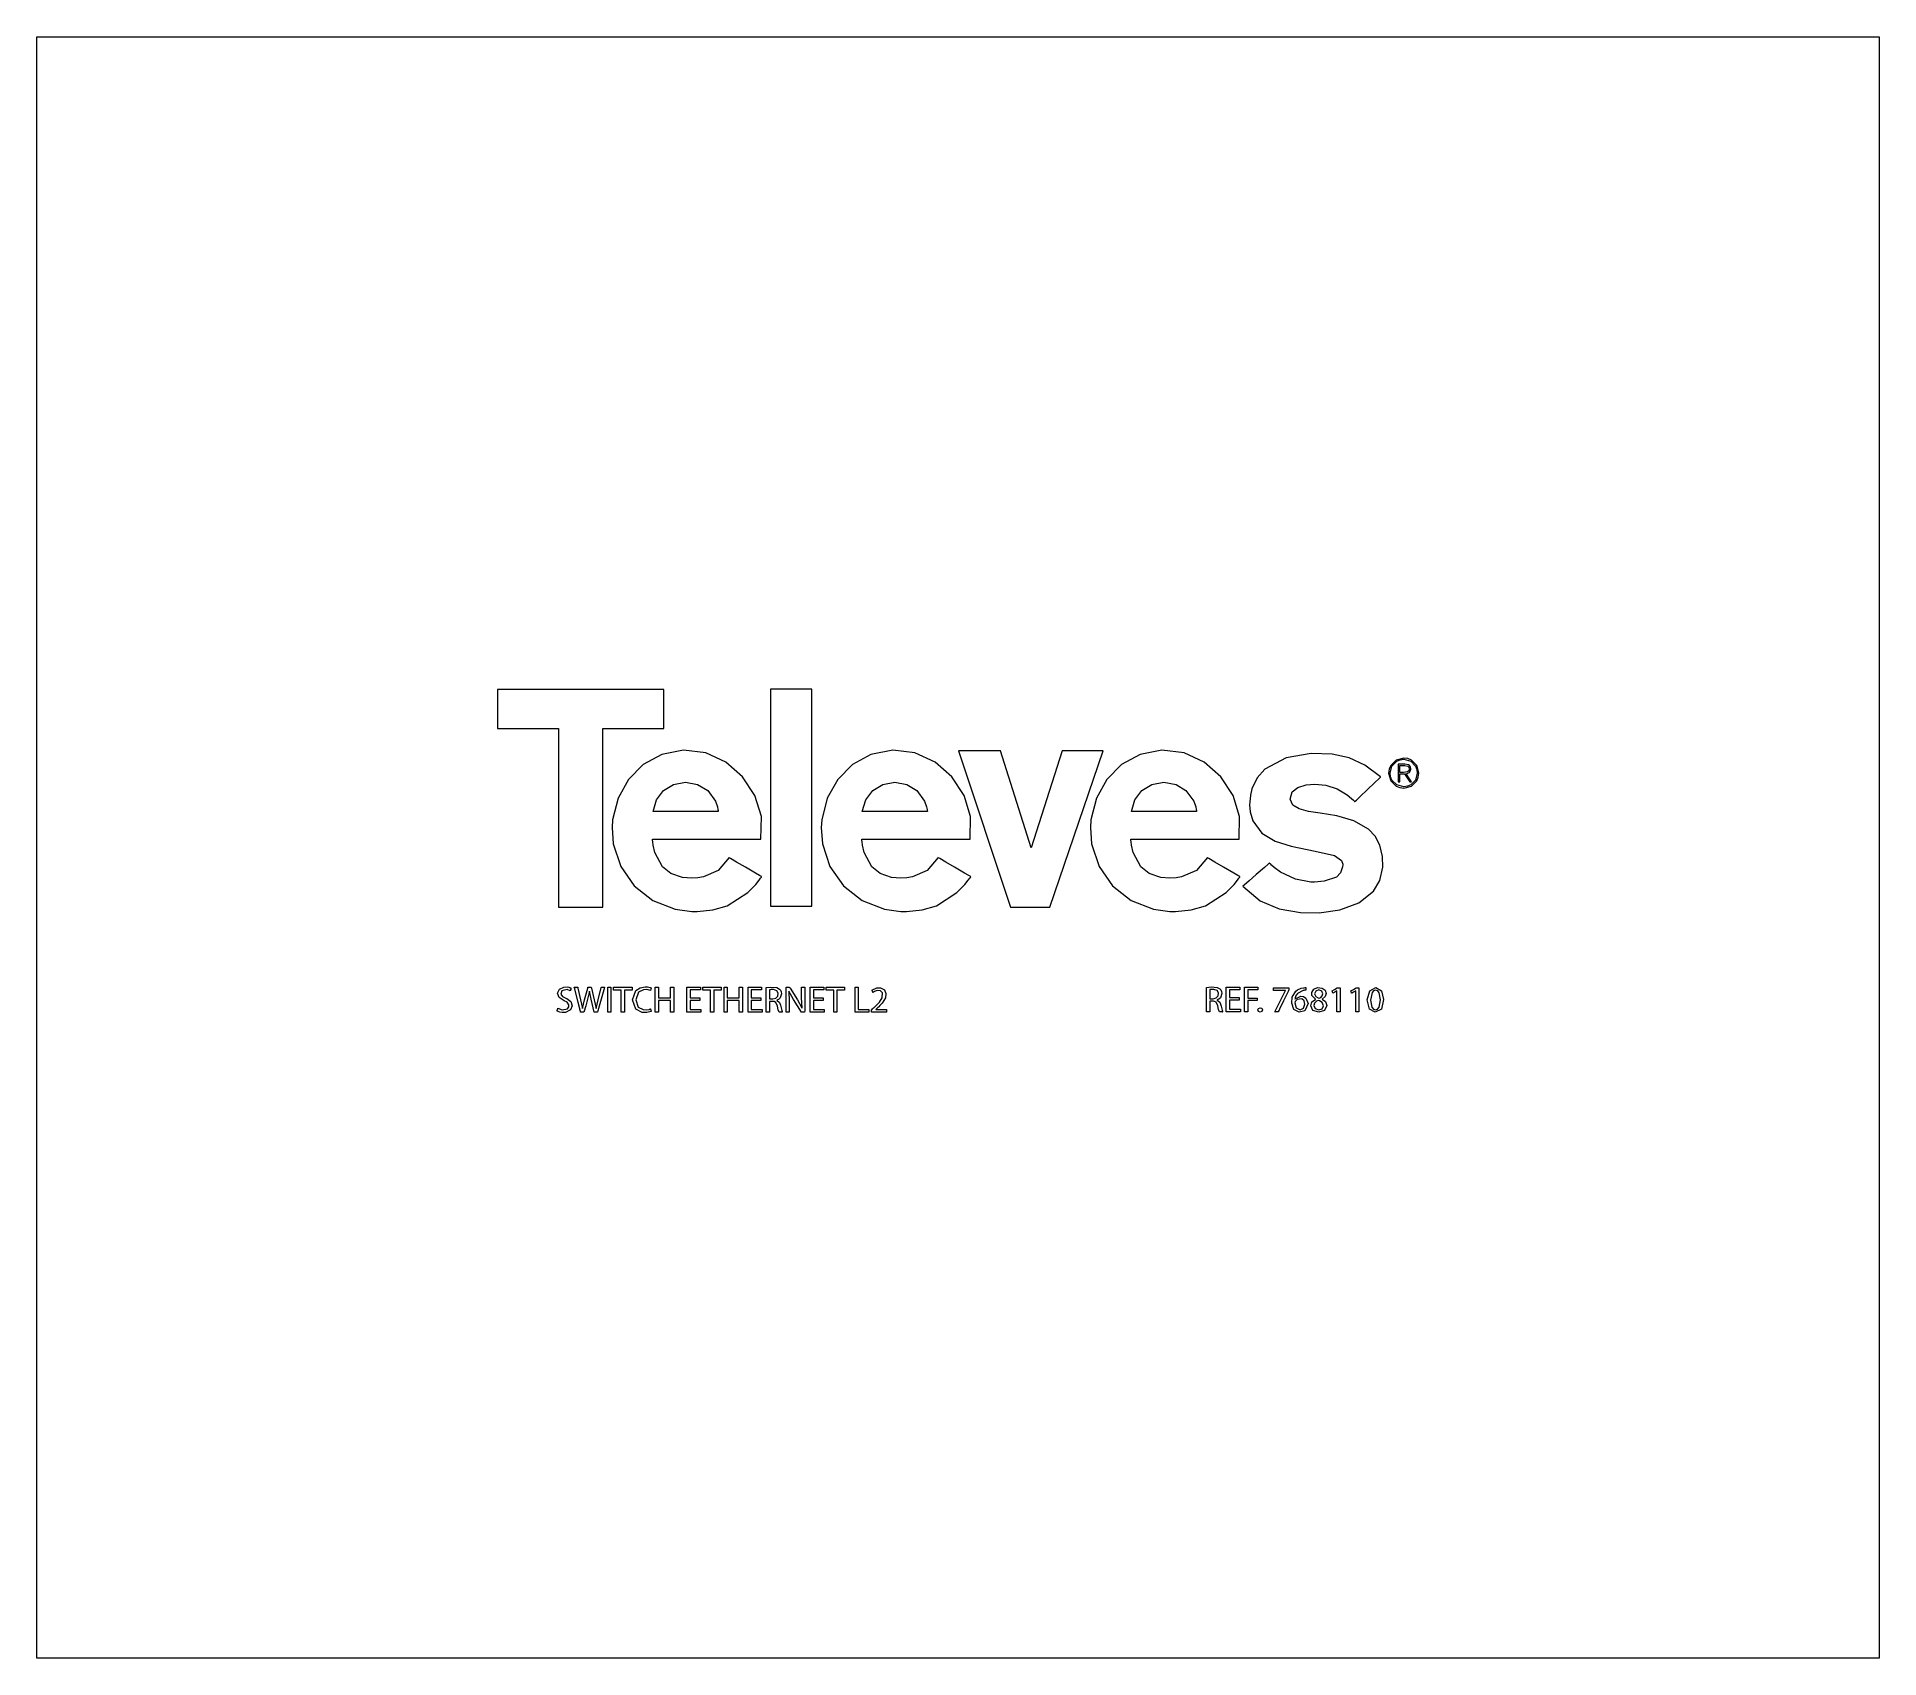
# Model space of a CAD drawing. Header units: millimetres. Extents: x -50 to 50, y -44 to 44.
import ezdxf

# ---------------------------------------------------------------- set-up
doc = ezdxf.new("R2010")
doc.units = ezdxf.units.MM
doc.layers.add('Top$1', color=7, linetype='Continuous', true_color=0xffffff)

msp = doc.modelspace()

# ---------------------------------------------------------------- linework, layer by layer
at = {"layer": 'Top$1', "color": 7, "linetype": 'Continuous', "lineweight": 13}
for p, q in [((-50, -44), (-50, 44)), ((-50, 44), (50, 44)), ((50, 44), (50, -44)), ((-24.989, 8.58), (-24.989, 6.468)), ((-15.971, 8.58), (-24.989, 8.58)), ((-15.971, 6.468), (-15.971, 8.58)), ((-7.93, 8.599), (-10.184, 8.599)), ((-10.184, 8.599), (-10.184, -3.179)), ((-7.93, -3.179), (-7.93, 8.599)), ((-24.989, 6.468), (-21.678, 6.468)), ((-21.678, 6.468), (-21.678, -3.24)), ((-19.282, 6.468), (-15.971, 6.468)), ((-19.282, -3.24), (-19.282, 6.468)), ((2.305, 5.249), (0.03, 5.249)), ((0.03, 5.249), (2.853, -3.24)), ((3.971, -0.011), (2.305, 5.249)), ((5.655, 5.249), (3.971, -0.011)), ((4.986, -3.24), (7.888, 5.249)), ((7.888, 5.249), (5.655, 5.249)), ((-21.678, -3.24), (-19.282, -3.24)), ((-10.184, -3.179), (-7.93, -3.179)), ((2.853, -3.24), (4.986, -3.24)), ((50, -44), (-50, -44))]:
    msp.add_line(p, q, dxfattribs=at)
for points in [[(-14.904, 5.292), (-16.081, 5.055), (-17.087, 4.501), (-17.889, 3.688), (-18.453, 2.669), (-18.747, 1.5), (-18.779, 1.086), (-18.719, 0.191), (-18.309, -1.04), (-17.569, -2.082), (-16.561, -2.874), (-15.348, -3.354), (-14.455, -3.472), (-14.151, -3.474), (-13.299, -3.389), (-12.533, -3.163), (-11.414, -2.45), (-10.979, -2), (-10.797, -1.775), (-10.719, -1.67), (-10.685, -1.623), (-10.67, -1.602), (-10.664, -1.593), (-10.661, -1.589), (-10.66, -1.587), (-10.659, -1.587), (-10.659, -1.586), (-10.659, -1.586), (-10.659, -1.586), (-10.659, -1.586), (-10.659, -1.586), (-10.659, -1.586), (-10.659, -1.586), (-10.66, -1.585), (-10.662, -1.584), (-10.671, -1.579), (-10.697, -1.563), (-10.775, -1.517), (-10.997, -1.388), (-11.543, -1.067), (-12.018, -0.789), (-12.352, -0.593), (-12.423, -0.552), (-12.428, -0.549), (-12.428, -0.549), (-12.428, -0.549), (-12.428, -0.549), (-12.428, -0.549), (-12.428, -0.549), (-13.026, -1.248), (-13.822, -1.601), (-14.129, -1.649), (-14.455, -1.664), (-14.961, -1.621), (-15.581, -1.408), (-16.042, -1.042), (-16.459, -0.275), (-16.547, 0.125), (-16.568, 0.309), (-16.574, 0.392), (-16.576, 0.428), (-16.577, 0.445), (-16.578, 0.452), (-16.578, 0.455), (-16.578, 0.456), (-16.578, 0.457), (-16.578, 0.457), (-16.578, 0.457), (-16.578, 0.457), (-16.578, 0.457), (-16.578, 0.457), (-16.577, 0.457), (-16.577, 0.457), (-16.574, 0.457), (-16.565, 0.457), (-16.537, 0.457), (-16.45, 0.457), (-16.189, 0.457), (-15.453, 0.457), (-14.592, 0.457), (-13.638, 0.457), (-12.558, 0.457), (-11.617, 0.457), (-10.95, 0.457), (-10.715, 0.457), (-10.699, 0.457), (-10.698, 0.457), (-10.698, 0.457), (-10.698, 0.457), (-10.698, 0.457), (-10.675, 1.676), (-11.028, 2.829), (-11.691, 3.841), (-12.601, 4.638), (-13.693, 5.146), (-14.904, 5.292)], [(-3.546, 5.292), (-4.724, 5.055), (-5.729, 4.501), (-6.531, 3.688), (-7.094, 2.669), (-7.388, 1.5), (-7.42, 1.086), (-7.36, 0.191), (-6.95, -1.04), (-6.21, -2.082), (-5.203, -2.874), (-3.99, -3.354), (-3.097, -3.472), (-2.793, -3.474), (-1.941, -3.389), (-1.175, -3.163), (-0.056, -2.45), (0.379, -2), (0.56, -1.775), (0.638, -1.67), (0.672, -1.623), (0.687, -1.602), (0.694, -1.593), (0.696, -1.589), (0.698, -1.587), (0.698, -1.587), (0.699, -1.586), (0.699, -1.586), (0.699, -1.586), (0.699, -1.586), (0.699, -1.586), (0.699, -1.586), (0.698, -1.586), (0.697, -1.585), (0.695, -1.584), (0.686, -1.579), (0.66, -1.563), (0.582, -1.517), (0.361, -1.388), (-0.185, -1.067), (-0.659, -0.789), (-0.993, -0.593), (-1.064, -0.552), (-1.069, -0.549), (-1.069, -0.549), (-1.069, -0.549), (-1.069, -0.549), (-1.069, -0.549), (-1.069, -0.549), (-1.668, -1.248), (-2.464, -1.601), (-2.771, -1.649), (-3.097, -1.664), (-3.604, -1.621), (-4.223, -1.408), (-4.684, -1.042), (-5.1, -0.275), (-5.188, 0.125), (-5.209, 0.309), (-5.215, 0.392), (-5.217, 0.428), (-5.218, 0.445), (-5.219, 0.452), (-5.219, 0.455), (-5.219, 0.456), (-5.219, 0.457), (-5.219, 0.457), (-5.219, 0.457), (-5.219, 0.457), (-5.219, 0.457), (-5.219, 0.457), (-5.218, 0.457), (-5.217, 0.457), (-5.215, 0.457), (-5.206, 0.457), (-5.177, 0.457), (-5.091, 0.457), (-4.83, 0.457), (-4.094, 0.457), (-3.234, 0.457), (-2.279, 0.457), (-1.2, 0.457), (-0.258, 0.457), (0.408, 0.457), (0.644, 0.457), (0.659, 0.457), (0.66, 0.457), (0.66, 0.457), (0.66, 0.457), (0.66, 0.457), (0.683, 1.676), (0.33, 2.829), (-0.333, 3.841), (-1.243, 4.638), (-2.335, 5.146), (-3.546, 5.292)], [(11.059, 5.292), (9.882, 5.055), (8.876, 4.501), (8.074, 3.688), (7.51, 2.669), (7.217, 1.5), (7.185, 1.086), (7.245, 0.191), (7.655, -1.04), (8.395, -2.082), (9.402, -2.874), (10.615, -3.354), (11.507, -3.472), (11.812, -3.474), (12.663, -3.389), (13.43, -3.163), (14.549, -2.45), (14.984, -2), (15.165, -1.775), (15.244, -1.67), (15.278, -1.623), (15.293, -1.602), (15.299, -1.593), (15.302, -1.589), (15.303, -1.587), (15.304, -1.587), (15.304, -1.586), (15.304, -1.586), (15.304, -1.586), (15.304, -1.586), (15.304, -1.586), (15.304, -1.586), (15.304, -1.586), (15.303, -1.585), (15.3, -1.584), (15.292, -1.579), (15.266, -1.563), (15.187, -1.517), (14.966, -1.388), (14.419, -1.067), (13.945, -0.789), (13.611, -0.593), (13.54, -0.552), (13.535, -0.549), (13.535, -0.549), (13.535, -0.549), (13.535, -0.549), (13.535, -0.549), (13.535, -0.549), (12.937, -1.248), (12.14, -1.601), (11.834, -1.649), (11.507, -1.664), (11.001, -1.621), (10.381, -1.408), (9.92, -1.042), (9.504, -0.275), (9.416, 0.125), (9.395, 0.309), (9.389, 0.392), (9.387, 0.428), (9.386, 0.445), (9.386, 0.452), (9.386, 0.455), (9.386, 0.456), (9.386, 0.457), (9.386, 0.457), (9.386, 0.457), (9.386, 0.457), (9.386, 0.457), (9.386, 0.457), (9.386, 0.457), (9.387, 0.457), (9.39, 0.457), (9.399, 0.457), (9.427, 0.457), (9.514, 0.457), (9.774, 0.457), (10.51, 0.457), (11.371, 0.457), (12.325, 0.457), (13.405, 0.457), (14.346, 0.457), (15.012, 0.457), (15.248, 0.457), (15.264, 0.457), (15.265, 0.457), (15.265, 0.457), (15.265, 0.457), (15.265, 0.457), (15.288, 1.676), (14.935, 2.829), (14.272, 3.841), (13.362, 4.638), (12.27, 5.146), (11.059, 5.292)], [(18.023, 2.629), (18.13, 3.013), (18.45, 3.264), (18.891, 3.4), (19.363, 3.441), (19.957, 3.386), (20.585, 3.19), (21.131, 2.864), (21.361, 2.667), (21.46, 2.569), (21.503, 2.524), (21.521, 2.504), (21.529, 2.494), (21.533, 2.49), (21.535, 2.489), (21.535, 2.488), (21.536, 2.487), (21.536, 2.487), (21.536, 2.487), (21.536, 2.487), (21.536, 2.487), (21.536, 2.487), (21.536, 2.488), (21.537, 2.488), (21.539, 2.49), (21.546, 2.497), (21.566, 2.516), (21.628, 2.576), (21.804, 2.744), (22.236, 3.157), (22.612, 3.516), (22.876, 3.77), (22.933, 3.823), (22.936, 3.827), (22.937, 3.827), (22.937, 3.827), (22.937, 3.827), (22.937, 3.827), (22.937, 3.827), (22.077, 4.465), (21.233, 4.864), (20.312, 5.063), (19.174, 5.1), (17.806, 4.865), (16.657, 4.247), (16.234, 3.774), (15.95, 3.181), (15.868, 2.837), (15.832, 2.46), (15.83, 2.324), (15.858, 1.942), (16, 1.447), (16.496, 0.784), (17.221, 0.344), (18.076, 0.065), (19.387, -0.191), (20.435, -0.442), (20.823, -0.712), (20.886, -0.901), (20.887, -0.944), (20.879, -1.052), (20.763, -1.378), (20.536, -1.603), (19.872, -1.827), (19.342, -1.879), (19.143, -1.876), (18.314, -1.712), (17.512, -1.33), (17.166, -1.08), (17.019, -0.952), (16.955, -0.893), (16.928, -0.866), (16.916, -0.854), (16.91, -0.849), (16.908, -0.846), (16.907, -0.845), (16.906, -0.845), (16.906, -0.845), (16.906, -0.845), (16.906, -0.845), (16.906, -0.845), (16.906, -0.845), (16.906, -0.845), (16.905, -0.845), (16.903, -0.847), (16.896, -0.853), (16.875, -0.872), (16.811, -0.928), (16.63, -1.085), (16.185, -1.474), (15.799, -1.811), (15.526, -2.049), (15.469, -2.099), (15.465, -2.103), (15.464, -2.103), (15.464, -2.103), (15.464, -2.103), (15.464, -2.103), (15.464, -2.103), (16.41, -2.89), (17.436, -3.336), (18.589, -3.522), (19.597, -3.538), (20.725, -3.387), (21.749, -3.01), (22.548, -2.374), (22.896, -1.79), (23.054, -1.066), (23.037, -0.482), (22.894, 0.134), (22.636, 0.622), (22.284, 1.001), (21.487, 1.455), (20.571, 1.71), (19.652, 1.86), (19.029, 1.961), (18.518, 2.096), (18.166, 2.305), (18.023, 2.629)], [(24.901, 4.453), (24.608, 4.747), (24.412, 4.829), (24.194, 4.857), (23.78, 4.747), (23.78, 4.747), (23.78, 4.747), (23.486, 4.453), (23.404, 4.258), (23.375, 4.04), (23.486, 3.626), (23.486, 3.626), (23.486, 3.626), (23.78, 3.332), (23.976, 3.251), (24.194, 3.222), (24.608, 3.332), (24.608, 3.332), (24.608, 3.332), (24.901, 3.626), (24.983, 3.822), (25.011, 4.04), (24.901, 4.453)], [(24.832, 3.663), (24.571, 3.396), (24.396, 3.32), (24.196, 3.293), (23.819, 3.394), (23.819, 3.394), (23.819, 3.394), (23.557, 3.662), (23.484, 3.841), (23.459, 4.04), (23.555, 4.421), (23.555, 4.421), (23.555, 4.421), (23.817, 4.687), (23.995, 4.76), (24.196, 4.786), (24.573, 4.686), (24.573, 4.686), (24.573, 4.686), (24.833, 4.421), (24.904, 4.242), (24.929, 4.041), (24.832, 3.663)], [(24.502, 4.077), (24.569, 4.201), (24.574, 4.256), (24.556, 4.372), (24.499, 4.454), (24.456, 4.484), (24.259, 4.523), (24.078, 4.523), (23.953, 4.523), (23.901, 4.523), (23.897, 4.523), (23.897, 4.04), (23.897, 3.707), (23.897, 3.567), (23.897, 3.556), (23.938, 3.556), (23.966, 3.556), (23.978, 3.556), (23.979, 3.556), (23.979, 3.779), (23.979, 3.933), (23.979, 3.998), (23.979, 4.003), (24.105, 4.003), (24.231, 4.003), (24.231, 4.003), (24.231, 4.003), (24.377, 3.779), (24.523, 3.556), (24.523, 3.556), (24.523, 3.556), (24.569, 3.556), (24.611, 3.556), (24.614, 3.556), (24.615, 3.556), (24.615, 3.556), (24.47, 3.778), (24.338, 3.981), (24.326, 3.999), (24.326, 4), (24.502, 4.077)], [(24.185, 4.075), (24.011, 4.075), (23.979, 4.075), (23.979, 4.075), (23.979, 4.075), (23.979, 4.08), (23.979, 4.286), (23.979, 4.44), (23.979, 4.451), (23.979, 4.451), (24.088, 4.451), (24.247, 4.451), (24.412, 4.411), (24.412, 4.411), (24.412, 4.411), (24.47, 4.352), (24.492, 4.259), (24.492, 4.259), (24.492, 4.259), (24.464, 4.158), (24.393, 4.103), (24.393, 4.103), (24.185, 4.075)], [(-16.555, 1.952), (-16.369, 2.591), (-15.983, 3.096), (-15.441, 3.428), (-14.786, 3.547), (-14.131, 3.428), (-13.588, 3.096), (-13.169, 2.52), (-13.062, 2.213), (-13.032, 2.068), (-13.023, 2.003), (-13.019, 1.975), (-13.018, 1.962), (-13.017, 1.956), (-13.017, 1.954), (-13.017, 1.953), (-13.017, 1.952), (-13.017, 1.952), (-13.017, 1.952), (-13.017, 1.952), (-13.017, 1.952), (-13.017, 1.952), (-13.017, 1.952), (-13.018, 1.952), (-13.019, 1.952), (-13.025, 1.952), (-13.042, 1.952), (-13.094, 1.952), (-13.251, 1.952), (-13.694, 1.952), (-14.786, 1.952), (-15.734, 1.952), (-16.403, 1.952), (-16.545, 1.952), (-16.554, 1.952), (-16.555, 1.952), (-16.555, 1.952), (-16.555, 1.952)], [(-5.196, 1.952), (-5.01, 2.591), (-4.624, 3.096), (-4.082, 3.428), (-3.427, 3.547), (-2.772, 3.428), (-2.229, 3.096), (-1.81, 2.52), (-1.704, 2.213), (-1.674, 2.068), (-1.665, 2.003), (-1.661, 1.975), (-1.66, 1.962), (-1.659, 1.956), (-1.659, 1.954), (-1.659, 1.953), (-1.659, 1.952), (-1.659, 1.952), (-1.659, 1.952), (-1.659, 1.952), (-1.659, 1.952), (-1.659, 1.952), (-1.659, 1.952), (-1.659, 1.952), (-1.661, 1.952), (-1.667, 1.952), (-1.683, 1.952), (-1.736, 1.952), (-1.892, 1.952), (-2.335, 1.952), (-3.427, 1.952), (-4.376, 1.952), (-5.044, 1.952), (-5.186, 1.952), (-5.196, 1.952), (-5.196, 1.952), (-5.196, 1.952), (-5.196, 1.952)], [(9.409, 1.952), (9.595, 2.591), (9.98, 3.096), (10.523, 3.428), (11.178, 3.547), (11.833, 3.428), (12.375, 3.096), (12.794, 2.52), (12.901, 2.213), (12.93, 2.068), (12.94, 2.003), (12.943, 1.975), (12.945, 1.962), (12.945, 1.956), (12.946, 1.954), (12.946, 1.953), (12.946, 1.952), (12.946, 1.952), (12.946, 1.952), (12.946, 1.952), (12.946, 1.952), (12.946, 1.952), (12.946, 1.952), (12.945, 1.952), (12.943, 1.952), (12.938, 1.952), (12.921, 1.952), (12.869, 1.952), (12.712, 1.952), (12.269, 1.952), (11.178, 1.952), (10.229, 1.952), (9.561, 1.952), (9.419, 1.952), (9.41, 1.952), (9.409, 1.952), (9.409, 1.952), (9.409, 1.952)], [(-21.714, -8.724), (-21.492, -8.805), (-21.196, -8.748), (-21.132, -8.652), (-21.125, -8.535), (-21.21, -8.401), (-21.376, -8.316), (-21.428, -8.295), (-21.657, -8.142), (-21.732, -7.912), (-21.633, -7.688), (-21.39, -7.572), (-21.222, -7.568), (-21.117, -7.585), (-21.044, -7.609), (-21.017, -7.621), (-21.007, -7.627), (-21.003, -7.629), (-21.001, -7.63), (-21, -7.631), (-21, -7.631), (-21, -7.631), (-20.999, -7.631), (-20.999, -7.631), (-20.999, -7.631), (-20.999, -7.631), (-20.999, -7.631), (-20.999, -7.631), (-20.999, -7.631), (-20.999, -7.631), (-21, -7.631), (-21, -7.632), (-21, -7.634), (-21.003, -7.64), (-21.009, -7.658), (-21.023, -7.702), (-21.045, -7.767), (-21.047, -7.773), (-21.047, -7.773), (-21.047, -7.773), (-21.047, -7.773), (-21.047, -7.773), (-21.047, -7.773), (-21.217, -7.715), (-21.498, -7.775), (-21.552, -7.958), (-21.46, -8.087), (-21.288, -8.171), (-21.234, -8.194), (-21.013, -8.35), (-20.946, -8.587), (-21.04, -8.82), (-21.304, -8.95), (-21.491, -8.954), (-21.612, -8.932), (-21.704, -8.9), (-21.738, -8.884), (-21.751, -8.876), (-21.756, -8.873), (-21.759, -8.871), (-21.76, -8.871), (-21.76, -8.87), (-21.76, -8.87), (-21.76, -8.87), (-21.76, -8.87), (-21.76, -8.87), (-21.76, -8.87), (-21.76, -8.87), (-21.76, -8.87), (-21.76, -8.87), (-21.76, -8.87), (-21.76, -8.87), (-21.76, -8.869), (-21.759, -8.867), (-21.757, -8.861), (-21.752, -8.842), (-21.737, -8.797), (-21.716, -8.73), (-21.714, -8.725), (-21.714, -8.724), (-21.714, -8.724), (-21.714, -8.724)], [(-20.486, -8.936), (-20.497, -8.895), (-20.618, -8.418), (-20.806, -7.675), (-20.829, -7.587), (-20.829, -7.587), (-20.827, -7.587), (-20.821, -7.587), (-20.736, -7.587), (-20.652, -7.587), (-20.646, -7.587), (-20.644, -7.587), (-20.644, -7.587), (-20.634, -7.632), (-20.484, -8.27), (-20.384, -8.736), (-20.384, -8.736), (-20.384, -8.736), (-20.382, -8.736), (-20.38, -8.736), (-20.38, -8.736), (-20.38, -8.736), (-20.38, -8.736), (-20.38, -8.736), (-20.27, -8.268), (-20.101, -7.631), (-20.09, -7.587), (-20.09, -7.587), (-20.088, -7.587), (-20.082, -7.587), (-19.998, -7.587), (-19.915, -7.587), (-19.909, -7.587), (-19.907, -7.587), (-19.907, -7.587), (-19.897, -7.632), (-19.743, -8.272), (-19.649, -8.734), (-19.649, -8.734), (-19.649, -8.734), (-19.647, -8.734), (-19.645, -8.734), (-19.645, -8.734), (-19.645, -8.734), (-19.645, -8.734), (-19.537, -8.268), (-19.361, -7.594), (-19.359, -7.587), (-19.359, -7.587), (-19.359, -7.587), (-19.359, -7.587), (-19.331, -7.587), (-19.215, -7.587), (-19.181, -7.587), (-19.18, -7.587), (-19.186, -7.606), (-19.543, -8.866), (-19.563, -8.936), (-19.571, -8.936), (-19.731, -8.936), (-19.745, -8.936), (-19.745, -8.936), (-19.747, -8.929), (-19.915, -8.234), (-20.003, -7.793), (-20.003, -7.793), (-20.003, -7.793), (-20.005, -7.793), (-20.007, -7.793), (-20.007, -7.793), (-20.007, -7.793), (-20.007, -7.793), (-20.007, -7.793), (-20.007, -7.793), (-20.112, -8.234), (-20.208, -8.585), (-20.304, -8.936), (-20.304, -8.936), (-20.304, -8.936), (-20.395, -8.936), (-20.478, -8.936), (-20.486, -8.936), (-20.486, -8.936)], [(-16.655, -8.894), (-16.895, -8.953), (-17.149, -8.947), (-17.487, -8.783), (-17.676, -8.274), (-17.481, -7.76), (-17.258, -7.616), (-16.972, -7.565), (-16.858, -7.571), (-16.717, -7.599), (-16.675, -7.614), (-16.661, -7.62), (-16.655, -7.623), (-16.653, -7.624), (-16.652, -7.624), (-16.652, -7.625), (-16.651, -7.625), (-16.651, -7.625), (-16.651, -7.625), (-16.651, -7.625), (-16.651, -7.625), (-16.651, -7.625), (-16.651, -7.625), (-16.651, -7.625), (-16.651, -7.625), (-16.651, -7.625), (-16.651, -7.625), (-16.651, -7.626), (-16.652, -7.628), (-16.654, -7.634), (-16.66, -7.652), (-16.673, -7.696), (-16.693, -7.761), (-16.695, -7.767), (-16.695, -7.767), (-16.695, -7.767), (-16.695, -7.767), (-16.695, -7.767), (-16.695, -7.767), (-16.885, -7.715), (-17.079, -7.72), (-17.347, -7.856), (-17.492, -8.268), (-17.356, -8.664), (-17.091, -8.801), (-16.895, -8.806), (-16.77, -8.784), (-16.722, -8.768), (-16.703, -8.761), (-16.695, -8.757), (-16.692, -8.755), (-16.69, -8.755), (-16.69, -8.754), (-16.689, -8.754), (-16.689, -8.754), (-16.689, -8.754), (-16.689, -8.754), (-16.689, -8.754), (-16.689, -8.754), (-16.689, -8.754), (-16.689, -8.754), (-16.689, -8.754), (-16.689, -8.754), (-16.689, -8.754), (-16.689, -8.755), (-16.688, -8.757), (-16.687, -8.763), (-16.683, -8.781), (-16.672, -8.824), (-16.657, -8.888), (-16.655, -8.894), (-16.655, -8.894), (-16.655, -8.894), (-16.655, -8.894)], [(-10.411, -7.605), (-10.166, -7.579), (-9.842, -7.604), (-9.686, -7.687), (-9.641, -7.738), (-9.596, -7.833), (-9.58, -7.945), (-9.653, -8.165), (-9.745, -8.246), (-9.792, -8.272), (-9.814, -8.281), (-9.824, -8.285), (-9.829, -8.286), (-9.831, -8.287), (-9.831, -8.287), (-9.832, -8.287), (-9.832, -8.287), (-9.832, -8.287), (-9.832, -8.288), (-9.832, -8.288), (-9.832, -8.288), (-9.832, -8.288), (-9.832, -8.288), (-9.832, -8.288), (-9.832, -8.288), (-9.832, -8.288), (-9.832, -8.289), (-9.832, -8.291), (-9.832, -8.293), (-9.832, -8.293), (-9.832, -8.294), (-9.832, -8.294), (-9.832, -8.294), (-9.696, -8.408), (-9.636, -8.566), (-9.621, -8.631), (-9.567, -8.842), (-9.546, -8.903), (-9.538, -8.923), (-9.535, -8.931), (-9.533, -8.934), (-9.532, -8.935), (-9.532, -8.936), (-9.532, -8.936), (-9.532, -8.936), (-9.532, -8.936), (-9.532, -8.936), (-9.532, -8.936), (-9.532, -8.936), (-9.532, -8.936), (-9.532, -8.936), (-9.532, -8.936), (-9.532, -8.936), (-9.533, -8.936), (-9.536, -8.936), (-9.544, -8.936), (-9.566, -8.936), (-9.622, -8.936), (-9.684, -8.936), (-9.71, -8.936), (-9.712, -8.936), (-9.712, -8.936), (-9.712, -8.936), (-9.756, -8.803), (-9.8, -8.614), (-9.8, -8.614), (-9.892, -8.415), (-9.98, -8.365), (-10.029, -8.355), (-10.053, -8.353), (-10.064, -8.352), (-10.069, -8.352), (-10.071, -8.352), (-10.072, -8.352), (-10.072, -8.352), (-10.072, -8.352), (-10.072, -8.352), (-10.072, -8.352), (-10.072, -8.352), (-10.072, -8.352), (-10.072, -8.352), (-10.073, -8.352), (-10.073, -8.352), (-10.074, -8.352), (-10.076, -8.352), (-10.083, -8.352), (-10.104, -8.352), (-10.155, -8.352), (-10.211, -8.352), (-10.235, -8.352), (-10.236, -8.352), (-10.237, -8.352), (-10.237, -8.352), (-10.237, -8.352), (-10.237, -8.352), (-10.237, -8.352), (-10.237, -8.352), (-10.237, -8.352), (-10.237, -8.352), (-10.237, -8.353), (-10.237, -8.356), (-10.237, -8.364), (-10.237, -8.39), (-10.237, -8.463), (-10.237, -8.644), (-10.237, -8.845), (-10.237, -8.93), (-10.237, -8.936), (-10.237, -8.936), (-10.237, -8.936), (-10.237, -8.936), (-10.237, -8.936), (-10.237, -8.936), (-10.237, -8.936), (-10.237, -8.936), (-10.237, -8.936), (-10.237, -8.936), (-10.238, -8.936), (-10.24, -8.936), (-10.248, -8.936), (-10.27, -8.936), (-10.324, -8.936), (-10.384, -8.936), (-10.409, -8.936), (-10.411, -8.936), (-10.411, -8.936), (-10.411, -8.936), (-10.411, -8.936), (-10.411, -8.936), (-10.411, -8.936), (-10.411, -8.936), (-10.411, -8.936), (-10.411, -8.935), (-10.411, -8.933), (-10.411, -8.927), (-10.411, -8.907), (-10.411, -8.848), (-10.411, -8.682), (-10.411, -8.271), (-10.411, -7.914), (-10.411, -7.662), (-10.411, -7.609), (-10.411, -7.605), (-10.411, -7.605)], [(13.491, -7.592), (13.736, -7.567), (14.06, -7.592), (14.216, -7.675), (14.261, -7.725), (14.306, -7.82), (14.322, -7.933), (14.249, -8.152), (14.157, -8.234), (14.11, -8.259), (14.088, -8.269), (14.078, -8.273), (14.073, -8.274), (14.071, -8.275), (14.07, -8.275), (14.07, -8.275), (14.07, -8.275), (14.07, -8.275), (14.07, -8.275), (14.07, -8.275), (14.07, -8.275), (14.07, -8.275), (14.07, -8.275), (14.07, -8.275), (14.07, -8.275), (14.07, -8.276), (14.07, -8.276), (14.07, -8.278), (14.07, -8.28), (14.07, -8.281), (14.07, -8.281), (14.07, -8.281), (14.07, -8.281), (14.206, -8.396), (14.266, -8.554), (14.282, -8.619), (14.335, -8.83), (14.356, -8.891), (14.364, -8.911), (14.367, -8.919), (14.369, -8.922), (14.37, -8.923), (14.37, -8.924), (14.37, -8.924), (14.37, -8.924), (14.37, -8.924), (14.37, -8.924), (14.37, -8.924), (14.37, -8.924), (14.37, -8.924), (14.37, -8.924), (14.37, -8.924), (14.37, -8.924), (14.369, -8.924), (14.366, -8.924), (14.358, -8.924), (14.336, -8.924), (14.28, -8.924), (14.218, -8.924), (14.192, -8.924), (14.19, -8.924), (14.19, -8.924), (14.19, -8.924), (14.146, -8.791), (14.102, -8.602), (14.102, -8.602), (14.01, -8.403), (13.922, -8.353), (13.873, -8.343), (13.849, -8.34), (13.838, -8.34), (13.834, -8.34), (13.831, -8.339), (13.83, -8.339), (13.83, -8.339), (13.83, -8.339), (13.83, -8.339), (13.83, -8.339), (13.83, -8.339), (13.83, -8.339), (13.83, -8.339), (13.83, -8.339), (13.829, -8.339), (13.828, -8.339), (13.826, -8.339), (13.819, -8.339), (13.798, -8.339), (13.747, -8.339), (13.691, -8.339), (13.667, -8.339), (13.665, -8.339), (13.665, -8.339), (13.665, -8.339), (13.665, -8.339), (13.665, -8.339), (13.665, -8.339), (13.665, -8.339), (13.665, -8.34), (13.665, -8.34), (13.665, -8.341), (13.665, -8.343), (13.665, -8.352), (13.665, -8.378), (13.665, -8.451), (13.665, -8.632), (13.665, -8.833), (13.665, -8.918), (13.665, -8.924), (13.665, -8.924), (13.665, -8.924), (13.665, -8.924), (13.665, -8.924), (13.665, -8.924), (13.665, -8.924), (13.665, -8.924), (13.665, -8.924), (13.665, -8.924), (13.664, -8.924), (13.662, -8.924), (13.654, -8.924), (13.632, -8.924), (13.578, -8.924), (13.518, -8.924), (13.493, -8.924), (13.491, -8.924), (13.491, -8.924), (13.491, -8.924), (13.491, -8.924), (13.491, -8.924), (13.491, -8.924), (13.491, -8.924), (13.491, -8.924), (13.491, -8.923), (13.491, -8.921), (13.491, -8.915), (13.491, -8.895), (13.491, -8.836), (13.491, -8.669), (13.491, -8.258), (13.491, -7.901), (13.491, -7.65), (13.491, -7.596), (13.491, -7.593), (13.491, -7.592)], [(18.876, -7.747), (18.807, -7.749), (18.772, -7.753), (18.756, -7.755), (18.749, -7.756), (18.746, -7.756), (18.745, -7.757), (18.744, -7.757), (18.744, -7.757), (18.744, -7.757), (18.744, -7.757), (18.744, -7.757), (18.744, -7.757), (18.744, -7.757), (18.424, -7.922), (18.328, -8.078), (18.303, -8.155), (18.295, -8.19), (18.293, -8.205), (18.292, -8.212), (18.291, -8.215), (18.291, -8.216), (18.291, -8.217), (18.291, -8.217), (18.291, -8.217), (18.291, -8.217), (18.291, -8.217), (18.291, -8.217), (18.291, -8.217), (18.291, -8.217), (18.291, -8.217), (18.291, -8.217), (18.291, -8.217), (18.292, -8.217), (18.293, -8.217), (18.295, -8.217), (18.295, -8.217), (18.295, -8.217), (18.295, -8.217), (18.295, -8.217), (18.605, -8.065), (18.759, -8.091), (18.884, -8.171), (19.003, -8.462), (18.826, -8.864), (18.519, -8.944), (18.237, -8.796), (18.113, -8.454), (18.146, -8.127), (18.331, -7.805), (18.419, -7.733), (18.624, -7.637), (18.748, -7.613), (18.782, -7.608), (18.839, -7.603), (18.861, -7.603), (18.869, -7.602), (18.873, -7.602), (18.874, -7.602), (18.875, -7.602), (18.875, -7.602), (18.876, -7.602), (18.876, -7.602), (18.876, -7.602), (18.876, -7.602), (18.876, -7.602), (18.876, -7.602), (18.876, -7.602), (18.876, -7.602), (18.876, -7.603), (18.876, -7.603), (18.876, -7.603), (18.876, -7.606), (18.876, -7.612), (18.876, -7.63), (18.876, -7.675), (18.876, -7.741), (18.876, -7.746), (18.876, -7.747), (18.876, -7.747), (18.876, -7.747)], [(19.399, -8.239), (19.203, -8.03), (19.199, -7.873), (19.307, -7.696), (19.512, -7.607), (19.761, -7.628), (19.922, -7.747), (19.976, -7.921), (19.928, -8.087), (19.76, -8.225), (19.76, -8.225), (19.76, -8.225), (19.76, -8.228), (19.76, -8.23), (19.76, -8.231), (19.76, -8.231), (19.76, -8.231), (19.76, -8.231), (19.951, -8.365), (20.022, -8.568), (19.894, -8.843), (19.579, -8.946), (19.259, -8.842), (19.143, -8.596), (19.212, -8.384), (19.401, -8.245), (19.401, -8.245), (19.401, -8.245), (19.4, -8.242), (19.399, -8.24), (19.399, -8.239), (19.399, -8.239), (19.399, -8.239), (19.399, -8.239)], [(19.359, -7.935), (19.426, -8.089), (19.554, -8.159), (19.607, -8.175), (19.686, -8.139), (19.772, -8.056), (19.806, -7.939), (19.755, -7.794), (19.585, -7.727), (19.417, -7.789), (19.359, -7.935)], [(23.103, -8.259), (22.985, -8.769), (22.651, -8.946), (22.341, -8.773), (22.218, -8.277), (22.218, -8.277), (22.218, -8.277), (22.347, -7.775), (22.673, -7.601), (22.99, -7.775), (23.103, -8.259)], [(22.397, -8.279), (22.469, -8.672), (22.552, -8.775), (22.661, -8.81), (22.778, -8.772), (22.86, -8.663), (22.925, -8.267), (22.862, -7.882), (22.78, -7.775), (22.661, -7.737), (22.556, -7.772), (22.472, -7.875), (22.397, -8.279)], [(16.283, -8.82), (16.317, -8.73), (16.403, -8.694), (16.489, -8.729), (16.521, -8.82), (16.488, -8.91), (16.399, -8.946), (16.316, -8.91), (16.283, -8.82)], [(18.826, -8.498), (18.784, -8.321), (18.668, -8.22), (18.408, -8.243), (18.303, -8.36), (18.296, -8.375), (18.285, -8.435), (18.285, -8.435), (18.285, -8.435), (18.36, -8.703), (18.574, -8.81), (18.756, -8.724), (18.826, -8.498)], [(19.844, -8.586), (19.767, -8.404), (19.62, -8.322), (19.557, -8.301), (19.456, -8.345), (19.357, -8.443), (19.323, -8.572), (19.323, -8.572), (19.323, -8.572), (19.389, -8.744), (19.583, -8.818), (19.773, -8.752), (19.844, -8.586)]]:
    msp.add_lwpolyline(points, close=True, dxfattribs=at)
for points in [[(-18.84, -7.587), (-18.84, -8.262), (-18.84, -8.726), (-18.84, -8.921), (-18.84, -8.935), (-18.84, -8.936), (-18.84, -8.936), (-18.84, -8.936), (-18.928, -8.936), (-18.989, -8.936), (-19.014, -8.936), (-19.016, -8.936), (-19.016, -8.936), (-19.016, -8.936), (-19.016, -8.262), (-19.016, -7.798), (-19.016, -7.602), (-19.016, -7.588), (-19.016, -7.587), (-19.016, -7.587), (-19.016, -7.587), (-18.928, -7.587), (-18.848, -7.587), (-18.841, -7.587), (-18.84, -7.587), (-18.84, -7.587), (-18.84, -7.587)], [(-18.28, -7.735), (-18.485, -7.735), (-18.626, -7.735), (-18.686, -7.735), (-18.69, -7.735), (-18.69, -7.735), (-18.691, -7.735), (-18.691, -7.661), (-18.691, -7.61), (-18.691, -7.588), (-18.691, -7.587), (-18.691, -7.587), (-18.691, -7.587), (-18.191, -7.587), (-17.847, -7.587), (-17.702, -7.587), (-17.692, -7.587), (-17.691, -7.587), (-17.691, -7.587), (-17.691, -7.661), (-17.691, -7.712), (-17.691, -7.733), (-17.691, -7.735), (-17.691, -7.735), (-17.691, -7.735), (-17.897, -7.735), (-18.039, -7.735), (-18.099, -7.735), (-18.103, -7.735), (-18.104, -7.735), (-18.104, -7.735), (-18.104, -8.336), (-18.104, -8.749), (-18.104, -8.923), (-18.104, -8.936), (-18.104, -8.936), (-18.104, -8.936), (-18.192, -8.936), (-18.252, -8.936), (-18.278, -8.936), (-18.28, -8.936), (-18.28, -8.936), (-18.28, -8.936), (-18.28, -8.336), (-18.28, -7.787), (-18.28, -7.738), (-18.28, -7.735), (-18.28, -7.735), (-18.28, -7.735)], [(-16.262, -7.587), (-16.262, -8.114), (-16.262, -8.149), (-16.262, -8.151), (-16.261, -8.151), (-16.256, -8.151), (-16.234, -8.151), (-15.936, -8.151), (-15.637, -8.151), (-15.615, -8.151), (-15.611, -8.151), (-15.609, -8.151), (-15.609, -8.149), (-15.609, -8.114), (-15.609, -7.803), (-15.609, -7.604), (-15.609, -7.588), (-15.609, -7.587), (-15.445, -7.587), (-15.434, -7.587), (-15.433, -7.587), (-15.433, -7.59), (-15.433, -7.598), (-15.433, -7.645), (-15.433, -8.262), (-15.433, -8.878), (-15.433, -8.925), (-15.433, -8.933), (-15.433, -8.936), (-15.434, -8.936), (-15.445, -8.936), (-15.542, -8.936), (-15.604, -8.936), (-15.609, -8.936), (-15.609, -8.936), (-15.609, -8.345), (-15.609, -8.306), (-15.609, -8.304), (-15.611, -8.304), (-15.615, -8.304), (-15.637, -8.304), (-15.936, -8.304), (-16.234, -8.304), (-16.256, -8.304), (-16.261, -8.304), (-16.262, -8.304), (-16.262, -8.306), (-16.262, -8.345), (-16.262, -8.694), (-16.262, -8.917), (-16.262, -8.935), (-16.262, -8.936), (-16.427, -8.936), (-16.438, -8.936), (-16.438, -8.936), (-16.438, -8.933), (-16.438, -8.925), (-16.438, -8.878), (-16.438, -8.262), (-16.438, -7.645), (-16.438, -7.598), (-16.438, -7.59), (-16.438, -7.587), (-16.438, -7.587), (-16.427, -7.587), (-16.33, -7.587), (-16.268, -7.587), (-16.262, -7.587), (-16.262, -7.587)], [(-14.012, -8.304), (-14.5, -8.304), (-14.532, -8.304), (-14.534, -8.304), (-14.534, -8.305), (-14.534, -8.308), (-14.534, -8.325), (-14.534, -8.547), (-14.534, -8.769), (-14.534, -8.786), (-14.534, -8.789), (-14.534, -8.79), (-14.532, -8.79), (-14.496, -8.79), (-14.174, -8.79), (-13.968, -8.79), (-13.951, -8.79), (-13.95, -8.79), (-13.95, -8.914), (-13.95, -8.936), (-13.95, -8.936), (-13.959, -8.936), (-14.377, -8.936), (-14.688, -8.936), (-14.71, -8.935), (-14.71, -8.387), (-14.71, -7.847), (-14.71, -7.606), (-14.71, -7.588), (-14.71, -7.587), (-14.71, -7.587), (-14.027, -7.587), (-13.983, -7.587), (-13.98, -7.587), (-13.98, -7.587), (-13.98, -7.588), (-13.98, -7.593), (-13.98, -7.66), (-13.98, -7.727), (-13.98, -7.732), (-13.98, -7.733), (-13.98, -7.733), (-13.982, -7.733), (-14.016, -7.733), (-14.321, -7.733), (-14.517, -7.733), (-14.533, -7.733), (-14.534, -7.733), (-14.534, -7.986), (-14.534, -8.159), (-14.519, -8.159), (-14.305, -8.159), (-14.018, -8.159), (-14.012, -8.159), (-14.012, -8.159), (-14.012, -8.182), (-14.012, -8.258), (-14.012, -8.3), (-14.012, -8.303), (-14.012, -8.304), (-14.012, -8.304), (-14.012, -8.304)], [(-13.436, -7.735), (-13.642, -7.735), (-13.783, -7.735), (-13.842, -7.735), (-13.847, -7.735), (-13.847, -7.735), (-13.847, -7.735), (-13.847, -7.661), (-13.847, -7.61), (-13.847, -7.588), (-13.847, -7.587), (-13.847, -7.587), (-13.847, -7.587), (-13.347, -7.587), (-13.004, -7.587), (-12.859, -7.587), (-12.848, -7.587), (-12.848, -7.587), (-12.848, -7.587), (-12.848, -7.661), (-12.848, -7.712), (-12.848, -7.733), (-12.848, -7.735), (-12.848, -7.735), (-12.848, -7.735), (-13.054, -7.735), (-13.196, -7.735), (-13.256, -7.735), (-13.26, -7.735), (-13.26, -7.735), (-13.26, -7.735), (-13.26, -8.336), (-13.26, -8.749), (-13.26, -8.923), (-13.26, -8.936), (-13.26, -8.936), (-13.26, -8.936), (-13.348, -8.936), (-13.409, -8.936), (-13.434, -8.936), (-13.436, -8.936), (-13.436, -8.936), (-13.436, -8.936), (-13.436, -8.336), (-13.436, -7.787), (-13.436, -7.738), (-13.436, -7.735), (-13.436, -7.735), (-13.436, -7.735)], [(-12.524, -7.587), (-12.524, -8.114), (-12.524, -8.149), (-12.524, -8.151), (-12.523, -8.151), (-12.519, -8.151), (-12.496, -8.151), (-12.198, -8.151), (-11.9, -8.151), (-11.877, -8.151), (-11.873, -8.151), (-11.872, -8.151), (-11.872, -8.149), (-11.872, -8.114), (-11.872, -7.803), (-11.872, -7.604), (-11.872, -7.588), (-11.872, -7.587), (-11.707, -7.587), (-11.696, -7.587), (-11.695, -7.587), (-11.695, -7.59), (-11.695, -7.598), (-11.695, -7.645), (-11.695, -8.262), (-11.695, -8.878), (-11.695, -8.925), (-11.695, -8.933), (-11.695, -8.936), (-11.696, -8.936), (-11.707, -8.936), (-11.804, -8.936), (-11.866, -8.936), (-11.871, -8.936), (-11.872, -8.936), (-11.872, -8.345), (-11.872, -8.306), (-11.872, -8.304), (-11.873, -8.304), (-11.877, -8.304), (-11.9, -8.304), (-12.198, -8.304), (-12.496, -8.304), (-12.519, -8.304), (-12.523, -8.304), (-12.524, -8.304), (-12.524, -8.306), (-12.524, -8.345), (-12.524, -8.694), (-12.524, -8.917), (-12.524, -8.935), (-12.524, -8.936), (-12.689, -8.936), (-12.7, -8.936), (-12.701, -8.936), (-12.701, -8.933), (-12.701, -8.925), (-12.701, -8.878), (-12.701, -8.262), (-12.701, -7.645), (-12.701, -7.598), (-12.701, -7.59), (-12.701, -7.587), (-12.7, -7.587), (-12.689, -7.587), (-12.592, -7.587), (-12.53, -7.587), (-12.525, -7.587), (-12.524, -7.587)], [(-10.698, -8.304), (-11.186, -8.304), (-11.218, -8.304), (-11.221, -8.304), (-11.221, -8.305), (-11.221, -8.308), (-11.221, -8.325), (-11.221, -8.547), (-11.221, -8.769), (-11.221, -8.786), (-11.221, -8.789), (-11.221, -8.79), (-11.218, -8.79), (-11.182, -8.79), (-10.86, -8.79), (-10.654, -8.79), (-10.637, -8.79), (-10.636, -8.79), (-10.636, -8.914), (-10.636, -8.936), (-10.636, -8.936), (-10.645, -8.936), (-11.063, -8.936), (-11.374, -8.936), (-11.397, -8.935), (-11.397, -8.387), (-11.397, -7.847), (-11.397, -7.606), (-11.397, -7.588), (-11.397, -7.587), (-11.397, -7.587), (-10.714, -7.587), (-10.669, -7.587), (-10.666, -7.587), (-10.666, -7.587), (-10.666, -7.588), (-10.666, -7.593), (-10.666, -7.66), (-10.666, -7.727), (-10.666, -7.732), (-10.666, -7.733), (-10.666, -7.733), (-10.668, -7.733), (-10.702, -7.733), (-11.008, -7.733), (-11.203, -7.733), (-11.219, -7.733), (-11.221, -7.733), (-11.221, -7.986), (-11.221, -8.159), (-11.205, -8.159), (-10.991, -8.159), (-10.704, -8.159), (-10.698, -8.159), (-10.698, -8.159), (-10.698, -8.182), (-10.698, -8.258), (-10.698, -8.3), (-10.698, -8.303), (-10.698, -8.304), (-10.698, -8.304), (-10.698, -8.304)], [(-10.237, -8.219), (-10.147, -8.219), (-10.08, -8.219), (-10.063, -8.219), (-10.059, -8.219), (-10.058, -8.219), (-10.058, -8.219), (-10.058, -8.219), (-10.058, -8.219), (-9.88, -8.179), (-9.775, -8.068), (-9.76, -7.902), (-9.84, -7.773), (-10.021, -7.714), (-10.141, -7.715), (-10.203, -7.721), (-10.224, -7.724), (-10.231, -7.726), (-10.234, -7.726), (-10.236, -7.727), (-10.236, -7.727), (-10.236, -7.727), (-10.237, -7.727), (-10.237, -7.727), (-10.237, -7.727), (-10.237, -7.727), (-10.237, -7.727), (-10.237, -7.727), (-10.237, -7.727), (-10.237, -7.727), (-10.237, -7.727), (-10.237, -7.727), (-10.237, -7.728), (-10.237, -7.73), (-10.237, -7.738), (-10.237, -7.76), (-10.237, -7.821), (-10.237, -7.973), (-10.237, -8.198), (-10.237, -8.218), (-10.237, -8.219), (-10.237, -8.219), (-10.237, -8.219)], [(-9.335, -8.936), (-9.335, -7.675), (-9.335, -7.592), (-9.335, -7.587), (-9.334, -7.587), (-9.333, -7.587), (-9.327, -7.587), (-9.239, -7.587), (-9.151, -7.587), (-9.144, -7.587), (-9.143, -7.587), (-9.143, -7.587), (-9.143, -7.587), (-9.141, -7.59), (-9.114, -7.632), (-8.712, -8.27), (-8.472, -8.708), (-8.472, -8.708), (-8.472, -8.708), (-8.469, -8.707), (-8.467, -8.706), (-8.466, -8.706), (-8.466, -8.706), (-8.466, -8.706), (-8.486, -8.151), (-8.486, -7.593), (-8.486, -7.587), (-8.486, -7.587), (-8.486, -7.587), (-8.486, -7.587), (-8.46, -7.587), (-8.353, -7.587), (-8.322, -7.587), (-8.322, -7.587), (-8.322, -7.606), (-8.322, -8.866), (-8.323, -8.936), (-8.329, -8.936), (-8.484, -8.936), (-8.497, -8.936), (-8.498, -8.936), (-8.498, -8.936), (-8.503, -8.929), (-8.926, -8.252), (-9.177, -7.801), (-9.177, -7.801), (-9.177, -7.801), (-9.18, -7.802), (-9.182, -7.803), (-9.183, -7.803), (-9.183, -7.803), (-9.183, -7.803), (-9.171, -8.36), (-9.171, -8.648), (-9.171, -8.846), (-9.171, -8.93), (-9.171, -8.936), (-9.253, -8.936), (-9.328, -8.936), (-9.334, -8.936), (-9.335, -8.936)], [(-7.322, -8.304), (-7.81, -8.304), (-7.842, -8.304), (-7.845, -8.304), (-7.845, -8.305), (-7.845, -8.308), (-7.845, -8.325), (-7.845, -8.547), (-7.845, -8.769), (-7.845, -8.786), (-7.845, -8.789), (-7.845, -8.79), (-7.842, -8.79), (-7.806, -8.79), (-7.484, -8.79), (-7.278, -8.79), (-7.261, -8.79), (-7.26, -8.79), (-7.26, -8.914), (-7.26, -8.936), (-7.26, -8.936), (-7.27, -8.936), (-7.687, -8.936), (-7.998, -8.936), (-8.021, -8.935), (-8.021, -8.387), (-8.021, -7.847), (-8.021, -7.606), (-8.021, -7.588), (-8.021, -7.587), (-8.021, -7.587), (-7.338, -7.587), (-7.293, -7.587), (-7.29, -7.587), (-7.29, -7.587), (-7.29, -7.588), (-7.29, -7.593), (-7.29, -7.66), (-7.29, -7.727), (-7.29, -7.732), (-7.29, -7.733), (-7.29, -7.733), (-7.292, -7.733), (-7.326, -7.733), (-7.632, -7.733), (-7.827, -7.733), (-7.844, -7.733), (-7.845, -7.733), (-7.845, -7.986), (-7.845, -8.159), (-7.829, -8.159), (-7.615, -8.159), (-7.329, -8.159), (-7.322, -8.159), (-7.322, -8.159), (-7.322, -8.182), (-7.322, -8.258), (-7.322, -8.3), (-7.322, -8.303), (-7.322, -8.304), (-7.322, -8.304), (-7.322, -8.304)], [(-6.747, -7.735), (-6.952, -7.735), (-7.093, -7.735), (-7.153, -7.735), (-7.157, -7.735), (-7.157, -7.735), (-7.157, -7.735), (-7.157, -7.661), (-7.157, -7.61), (-7.157, -7.588), (-7.157, -7.587), (-7.157, -7.587), (-7.157, -7.587), (-6.658, -7.587), (-6.314, -7.587), (-6.169, -7.587), (-6.159, -7.587), (-6.158, -7.587), (-6.158, -7.587), (-6.158, -7.661), (-6.158, -7.712), (-6.158, -7.733), (-6.158, -7.735), (-6.158, -7.735), (-6.158, -7.735), (-6.364, -7.735), (-6.506, -7.735), (-6.566, -7.735), (-6.57, -7.735), (-6.57, -7.735), (-6.57, -7.735), (-6.57, -8.336), (-6.57, -8.749), (-6.57, -8.923), (-6.57, -8.936), (-6.57, -8.936), (-6.57, -8.936), (-6.659, -8.936), (-6.719, -8.936), (-6.745, -8.936), (-6.746, -8.936), (-6.747, -8.936), (-6.747, -8.936), (-6.747, -8.336), (-6.747, -7.787), (-6.747, -7.738), (-6.747, -7.735), (-6.747, -7.735), (-6.747, -7.735)], [(-5.587, -7.587), (-5.438, -7.587), (-5.411, -7.587), (-5.411, -7.587), (-5.411, -7.587), (-5.411, -7.602), (-5.411, -8.262), (-5.411, -8.754), (-5.411, -8.789), (-5.41, -8.79), (-5.176, -8.79), (-4.945, -8.79), (-4.842, -8.79), (-4.835, -8.79), (-4.834, -8.79), (-4.834, -8.79), (-4.834, -8.79), (-4.834, -8.914), (-4.834, -8.936), (-4.834, -8.936), (-4.834, -8.936), (-4.844, -8.936), (-5.257, -8.936), (-5.565, -8.936), (-5.587, -8.936), (-5.587, -8.935), (-5.587, -8.387), (-5.587, -7.847), (-5.587, -7.606), (-5.587, -7.588), (-5.587, -7.587), (-5.587, -7.587), (-5.587, -7.587)], [(-4.703, -8.936), (-4.703, -8.936), (-4.703, -8.936), (-4.703, -8.936), (-4.703, -8.934), (-4.703, -8.929), (-4.703, -8.916), (-4.703, -8.882), (-4.703, -8.842), (-4.703, -8.831), (-4.703, -8.829), (-4.703, -8.828), (-4.703, -8.828), (-4.703, -8.828), (-4.703, -8.828), (-4.703, -8.828), (-4.703, -8.828), (-4.703, -8.828), (-4.703, -8.828), (-4.703, -8.828), (-4.703, -8.828), (-4.703, -8.828), (-4.702, -8.827), (-4.7, -8.825), (-4.694, -8.819), (-4.677, -8.803), (-4.634, -8.761), (-4.582, -8.711), (-4.569, -8.698), (-4.566, -8.695), (-4.565, -8.694), (-4.565, -8.694), (-4.565, -8.694), (-4.565, -8.694), (-4.266, -8.391), (-4.109, -8.158), (-4.101, -7.896), (-4.209, -7.783), (-4.391, -7.763), (-4.531, -7.813), (-4.581, -7.844), (-4.6, -7.858), (-4.607, -7.864), (-4.611, -7.867), (-4.612, -7.868), (-4.613, -7.869), (-4.613, -7.869), (-4.613, -7.869), (-4.613, -7.869), (-4.613, -7.869), (-4.613, -7.869), (-4.613, -7.869), (-4.613, -7.869), (-4.613, -7.869), (-4.613, -7.869), (-4.613, -7.869), (-4.614, -7.868), (-4.614, -7.866), (-4.617, -7.861), (-4.624, -7.845), (-4.641, -7.807), (-4.66, -7.764), (-4.669, -7.746), (-4.669, -7.745), (-4.669, -7.745), (-4.669, -7.745), (-4.41, -7.623), (-4.33, -7.613), (-4.205, -7.621), (-3.998, -7.732), (-3.91, -7.922), (-3.936, -8.165), (-4.117, -8.447), (-4.24, -8.579), (-4.302, -8.64), (-4.33, -8.668), (-4.343, -8.68), (-4.348, -8.686), (-4.351, -8.688), (-4.352, -8.689), (-4.352, -8.69), (-4.353, -8.69), (-4.353, -8.69), (-4.353, -8.69), (-4.353, -8.69), (-4.353, -8.69), (-4.353, -8.69), (-4.353, -8.69), (-4.354, -8.691), (-4.355, -8.692), (-4.36, -8.697), (-4.374, -8.71), (-4.408, -8.742), (-4.454, -8.785), (-4.455, -8.786), (-4.455, -8.786), (-4.455, -8.786), (-4.455, -8.787), (-4.455, -8.789), (-4.455, -8.79), (-4.455, -8.79), (-4.455, -8.79), (-4.455, -8.79), (-4.455, -8.79), (-4.455, -8.79), (-4.447, -8.79), (-4.193, -8.79), (-3.903, -8.79), (-3.874, -8.79), (-3.873, -8.79), (-3.872, -8.79), (-3.872, -8.79), (-3.872, -8.79), (-3.872, -8.792), (-3.872, -8.796), (-3.872, -8.884), (-3.872, -8.935), (-3.872, -8.936), (-3.872, -8.936), (-3.872, -8.936), (-3.872, -8.936), (-3.873, -8.936), (-3.886, -8.936), (-4.026, -8.936), (-4.254, -8.936), (-4.56, -8.936), (-4.672, -8.936), (-4.697, -8.936), (-4.703, -8.936)], [(13.665, -8.207), (13.754, -8.207), (13.821, -8.207), (13.839, -8.207), (13.842, -8.207), (13.843, -8.207), (13.843, -8.207), (13.843, -8.207), (13.843, -8.207), (14.022, -8.167), (14.127, -8.056), (14.142, -7.89), (14.062, -7.76), (13.881, -7.702), (13.761, -7.703), (13.699, -7.708), (13.678, -7.712), (13.671, -7.713), (13.668, -7.714), (13.666, -7.715), (13.666, -7.715), (13.666, -7.715), (13.665, -7.715), (13.665, -7.715), (13.665, -7.715), (13.665, -7.715), (13.665, -7.715), (13.665, -7.715), (13.665, -7.715), (13.665, -7.715), (13.665, -7.715), (13.665, -7.715), (13.665, -7.716), (13.665, -7.718), (13.665, -7.725), (13.665, -7.747), (13.665, -7.809), (13.665, -7.961), (13.665, -8.186), (13.665, -8.206), (13.665, -8.207), (13.665, -8.207), (13.665, -8.207)], [(15.264, -8.291), (14.776, -8.291), (14.744, -8.291), (14.742, -8.291), (14.742, -8.293), (14.742, -8.296), (14.742, -8.312), (14.742, -8.535), (14.742, -8.757), (14.742, -8.774), (14.742, -8.777), (14.742, -8.778), (14.744, -8.778), (14.78, -8.778), (15.102, -8.778), (15.308, -8.778), (15.325, -8.778), (15.326, -8.778), (15.326, -8.901), (15.326, -8.924), (15.326, -8.924), (15.317, -8.924), (14.899, -8.924), (14.588, -8.924), (14.565, -8.923), (14.565, -8.375), (14.565, -7.835), (14.565, -7.594), (14.565, -7.576), (14.565, -7.575), (14.565, -7.575), (15.248, -7.575), (15.293, -7.575), (15.296, -7.575), (15.296, -7.575), (15.296, -7.576), (15.296, -7.581), (15.296, -7.648), (15.296, -7.714), (15.296, -7.719), (15.296, -7.72), (15.296, -7.721), (15.294, -7.721), (15.26, -7.721), (14.954, -7.721), (14.759, -7.721), (14.743, -7.721), (14.742, -7.721), (14.742, -7.974), (14.742, -8.147), (14.757, -8.147), (14.971, -8.147), (15.258, -8.147), (15.264, -8.147), (15.264, -8.147), (15.264, -8.17), (15.264, -8.246), (15.264, -8.288), (15.264, -8.291), (15.264, -8.291), (15.264, -8.291), (15.264, -8.291)], [(15.549, -7.575), (16.268, -7.575), (16.276, -7.575), (16.276, -7.575), (16.276, -7.575), (16.276, -7.575), (16.276, -7.575), (16.276, -7.597), (16.276, -7.72), (16.276, -7.721), (16.276, -7.721), (16.276, -7.721), (16.276, -7.721), (16.225, -7.721), (15.726, -7.721), (15.725, -7.728), (15.725, -7.862), (15.725, -8.109), (15.725, -8.157), (15.725, -8.168), (15.725, -8.169), (15.734, -8.169), (15.833, -8.169), (16.09, -8.169), (16.223, -8.169), (16.233, -8.169), (16.234, -8.169), (16.234, -8.169), (16.234, -8.283), (16.234, -8.313), (16.234, -8.313), (16.197, -8.313), (15.801, -8.313), (15.728, -8.313), (15.725, -8.313), (15.725, -8.314), (15.725, -8.868), (15.725, -8.924), (15.725, -8.924), (15.725, -8.924), (15.725, -8.924), (15.724, -8.924), (15.577, -8.924), (15.549, -8.924), (15.549, -8.924), (15.549, -8.924), (15.549, -8.924), (15.549, -8.924), (15.549, -8.909), (15.549, -8.186), (15.549, -7.626), (15.549, -7.578), (15.549, -7.575), (15.549, -7.575), (15.549, -7.575)], [(17.952, -7.623), (17.952, -7.623), (17.952, -7.623), (17.952, -7.625), (17.952, -7.63), (17.952, -7.645), (17.952, -7.681), (17.952, -7.724), (17.952, -7.736), (17.952, -7.738), (17.952, -7.739), (17.952, -7.739), (17.952, -7.739), (17.952, -7.739), (17.952, -7.739), (17.952, -7.739), (17.952, -7.739), (17.952, -7.739), (17.952, -7.739), (17.952, -7.739), (17.952, -7.74), (17.951, -7.741), (17.948, -7.747), (17.94, -7.765), (17.915, -7.817), (17.844, -7.965), (17.669, -8.331), (17.456, -8.777), (17.4, -8.893), (17.388, -8.918), (17.386, -8.923), (17.385, -8.924), (17.385, -8.924), (17.385, -8.924), (17.385, -8.924), (17.385, -8.924), (17.385, -8.924), (17.385, -8.924), (17.385, -8.924), (17.385, -8.924), (17.385, -8.924), (17.385, -8.924), (17.385, -8.924), (17.384, -8.924), (17.381, -8.924), (17.373, -8.924), (17.35, -8.924), (17.294, -8.924), (17.211, -8.924), (17.204, -8.924), (17.203, -8.924), (17.203, -8.924), (17.203, -8.924), (17.203, -8.924), (17.203, -8.924), (17.203, -8.924), (17.203, -8.924), (17.203, -8.924), (17.203, -8.924), (17.203, -8.923), (17.204, -8.922), (17.207, -8.916), (17.215, -8.899), (17.24, -8.848), (17.311, -8.704), (17.485, -8.348), (17.698, -7.915), (17.753, -7.803), (17.765, -7.779), (17.767, -7.774), (17.768, -7.773), (17.768, -7.773), (17.768, -7.773), (17.768, -7.773), (17.768, -7.773), (17.768, -7.773), (17.768, -7.773), (17.768, -7.773), (17.768, -7.773), (17.768, -7.773), (17.768, -7.773), (17.768, -7.772), (17.768, -7.771), (17.768, -7.769), (17.768, -7.769), (17.768, -7.769), (17.768, -7.769), (17.768, -7.769), (17.768, -7.769), (17.768, -7.769), (17.768, -7.769), (17.768, -7.769), (17.767, -7.769), (17.766, -7.769), (17.763, -7.769), (17.754, -7.769), (17.726, -7.769), (17.646, -7.769), (17.449, -7.769), (17.231, -7.769), (17.138, -7.769), (17.132, -7.769), (17.131, -7.769), (17.131, -7.769), (17.131, -7.769), (17.131, -7.769), (17.131, -7.769), (17.131, -7.769), (17.131, -7.769), (17.131, -7.768), (17.131, -7.768), (17.131, -7.766), (17.131, -7.759), (17.131, -7.741), (17.131, -7.696), (17.131, -7.645), (17.131, -7.624), (17.131, -7.623), (17.131, -7.623), (17.131, -7.623), (17.131, -7.623), (17.131, -7.623), (17.131, -7.623), (17.131, -7.623), (17.132, -7.623), (17.133, -7.623), (17.137, -7.623), (17.149, -7.623), (17.185, -7.623), (17.288, -7.623), (17.542, -7.623), (17.917, -7.623), (17.95, -7.623), (17.952, -7.623), (17.952, -7.623), (17.952, -7.623)], [(20.567, -7.787), (20.565, -7.787), (20.563, -7.787), (20.563, -7.787), (20.563, -7.787), (20.45, -7.848), (20.347, -7.904), (20.338, -7.909), (20.337, -7.909), (20.337, -7.909), (20.337, -7.909), (20.337, -7.909), (20.337, -7.909), (20.32, -7.842), (20.303, -7.775), (20.303, -7.775), (20.303, -7.775), (20.445, -7.699), (20.587, -7.623), (20.587, -7.623), (20.587, -7.623), (20.662, -7.623), (20.714, -7.623), (20.736, -7.623), (20.737, -7.623), (20.737, -7.623), (20.737, -7.623), (20.737, -8.273), (20.737, -8.721), (20.737, -8.91), (20.737, -8.923), (20.737, -8.924), (20.737, -8.924), (20.652, -8.924), (20.594, -8.924), (20.569, -8.924), (20.567, -8.924), (20.567, -8.924), (20.567, -8.924), (20.567, -8.355), (20.567, -7.836), (20.567, -7.79), (20.567, -7.787), (20.567, -7.787), (20.567, -7.787)], [(21.593, -7.787), (21.591, -7.787), (21.589, -7.787), (21.589, -7.787), (21.589, -7.787), (21.476, -7.848), (21.373, -7.904), (21.364, -7.909), (21.363, -7.909), (21.363, -7.909), (21.363, -7.909), (21.363, -7.909), (21.363, -7.909), (21.346, -7.842), (21.329, -7.775), (21.329, -7.775), (21.329, -7.775), (21.471, -7.699), (21.613, -7.623), (21.613, -7.623), (21.613, -7.623), (21.688, -7.623), (21.74, -7.623), (21.762, -7.623), (21.763, -7.623), (21.763, -7.623), (21.763, -7.623), (21.763, -8.273), (21.763, -8.721), (21.763, -8.91), (21.763, -8.923), (21.763, -8.924), (21.763, -8.924), (21.678, -8.924), (21.62, -8.924), (21.595, -8.924), (21.593, -8.924), (21.593, -8.924), (21.593, -8.924), (21.593, -8.355), (21.593, -7.836), (21.593, -7.79), (21.593, -7.787), (21.593, -7.787), (21.593, -7.787)]]:
    msp.add_lwpolyline(points, dxfattribs=at)

doc.saveas('drawing.dxf')
